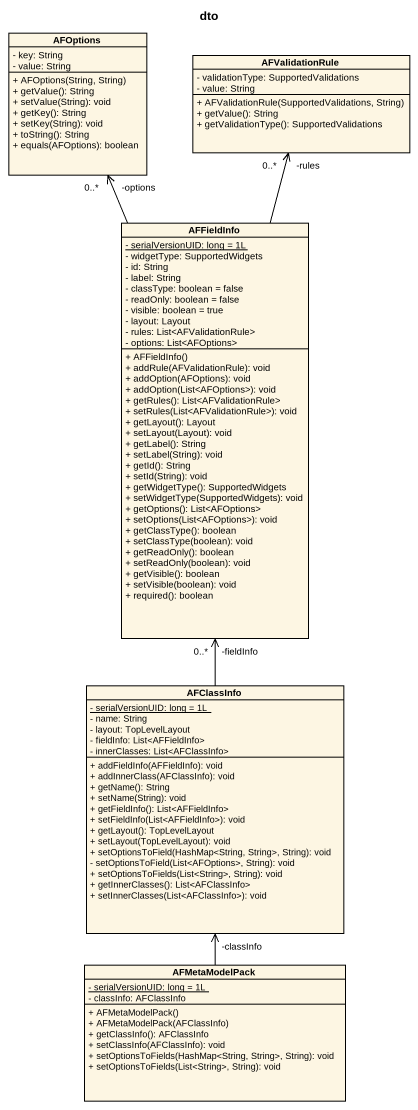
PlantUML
@startuml
title dto
hide circle
hide empty members
skinparam classAttributeIconSize 0
class AFOptions {
  - key: String
  - value: String
  + AFOptions(String, String)
  + getValue(): String
  + setValue(String): void
  + getKey(): String
  + setKey(String): void
  + toString(): String
  + equals(AFOptions): boolean
}
class AFValidationRule {
  - validationType: SupportedValidations
  - value: String
  + AFValidationRule(SupportedValidations, String)
  + getValue(): String
  + getValidationType(): SupportedValidations
}
class AFFieldInfo {
  {static} - serialVersionUID: long = 1L
  - widgetType: SupportedWidgets
  - id: String
  - label: String
  - classType: boolean = false
  - readOnly: boolean = false
  - visible: boolean = true
  - layout: Layout
  - rules: List<AFValidationRule>
  - options: List<AFOptions>
  + AFFieldInfo()
  + addRule(AFValidationRule): void
  + addOption(AFOptions): void
  + addOption(List<AFOptions>): void
  + getRules(): List<AFValidationRule>
  + setRules(List<AFValidationRule>): void
  + getLayout(): Layout
  + setLayout(Layout): void
  + getLabel(): String
  + setLabel(String): void
  + getId(): String
  + setId(String): void
  + getWidgetType(): SupportedWidgets
  + setWidgetType(SupportedWidgets): void
  + getOptions(): List<AFOptions>
  + setOptions(List<AFOptions>): void
  + getClassType(): boolean
  + setClassType(boolean): void
  + getReadOnly(): boolean
  + setReadOnly(boolean): void
  + getVisible(): boolean
  + setVisible(boolean): void
  + required(): boolean
}
class AFClassInfo {
  {static} - serialVersionUID: long = 1L
  - name: String
  - layout: TopLevelLayout
  - fieldInfo: List<AFFieldInfo>
  - innerClasses: List<AFClassInfo>
  + addFieldInfo(AFFieldInfo): void
  + addInnerClass(AFClassInfo): void
  + getName(): String
  + setName(String): void
  + getFieldInfo(): List<AFFieldInfo>
  + setFieldInfo(List<AFFieldInfo>): void
  + getLayout(): TopLevelLayout
  + setLayout(TopLevelLayout): void
  + setOptionsToField(HashMap<String, String>, String): void
  - setOptionsToField(List<AFOptions>, String): void
  + setOptionsToFields(List<String>, String): void
  + getInnerClasses(): List<AFClassInfo>
  + setInnerClasses(List<AFClassInfo>): void
}
class AFMetaModelPack {
  {static} - serialVersionUID: long = 1L
  - classInfo: AFClassInfo
  + AFMetaModelPack()
  + AFMetaModelPack(AFClassInfo)
  + getClassInfo(): AFClassInfo
  + setClassInfo(AFClassInfo): void
  + setOptionsToFields(HashMap<String, String>, String): void
  + setOptionsToFields(List<String>, String): void
}
AFFieldInfo -up-> "-options\n0..*" AFOptions
AFFieldInfo -up-> "-rules\n0..*" AFValidationRule
AFClassInfo -up-> "-fieldInfo\n0..*" AFFieldInfo
AFMetaModelPack -up-> "-classInfo" AFClassInfo
@enduml
